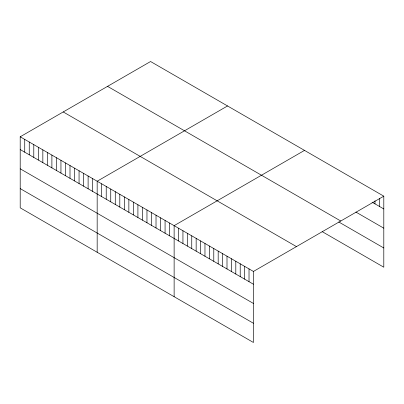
<?xml version="1.0" encoding="UTF-8"?>
<svg xmlns="http://www.w3.org/2000/svg" width="404" height="404" viewBox="0 0 404 404"><rect width="100%" height="100%" fill="white"/><g stroke="black" fill="none" stroke-linecap="round" stroke-linejoin="round"><path stroke-width="0.61" d="M20.2 136.789L253.429 271.443L253.429 342.481L20.2 207.828L20.2 136.789L150.571 61.519L383.8 196.172L383.8 267.211L322.124 231.603M227.538 105.954L97.167 181.224L97.167 252.263M304.505 150.389L174.129 225.659L174.129 296.698M253.429 271.443L383.8 196.172M372.054 202.167L383.8 208.949M355.899 212.065L383.8 228.174M107.55 86.36L340.779 221.008M338.769 221.983L383.8 247.985M63.221 111.948L296.45 246.602M20.2 149.566L253.429 284.219M20.2 168.791L253.429 303.444M20.2 188.602L253.429 323.256M379.396 198.495L379.396 206.404M374.988 200.818L374.988 203.863M249.021 268.897L249.021 281.674M244.617 266.352L244.617 279.129M240.213 263.812L240.213 276.589M235.805 261.267L235.805 274.043M231.401 258.722L231.401 271.498M226.998 256.181L226.998 268.958M222.589 253.636L222.589 266.413M218.185 251.096L218.185 263.873M213.782 248.551L213.782 261.327M209.373 246.006L209.373 258.782M204.969 243.466L204.969 256.242M200.561 240.92L200.561 253.697M196.157 238.375L196.157 251.152M191.754 235.835L191.754 248.612M187.345 233.29L187.345 246.066M182.941 230.745L182.941 243.521M178.538 228.204L178.538 240.981M169.604 223.043L169.604 235.82M165.074 220.433L165.074 233.209M160.55 217.817L160.55 230.593M156.02 215.206L156.02 227.982M151.495 212.59L151.495 225.366M146.965 209.974L146.965 222.75M142.44 207.363L142.44 220.14M137.91 204.747L137.91 217.524M133.386 202.136L133.386 214.913M128.856 199.52L128.856 212.297M124.331 196.905L124.331 209.681M119.801 194.294L119.801 207.07M115.276 191.678L115.276 204.454M110.747 189.067L110.747 201.843M106.222 186.451L106.222 199.228M101.692 183.84L101.692 196.612M92.637 178.608L92.637 191.385M88.112 175.998L88.112 188.774M83.583 173.382L83.583 186.158M79.058 170.771L79.058 183.547M74.528 168.155L74.528 180.931M70.003 165.539L70.003 178.316M65.473 162.928L65.473 175.705M60.948 160.312L60.948 173.089M56.419 157.701L56.419 170.478M51.894 155.086L51.894 167.862M47.364 152.47L47.364 165.246M42.839 149.859L42.839 162.635M38.309 147.243L38.309 160.019M33.785 144.632L33.785 157.409M29.255 142.016L29.255 154.793M24.73 139.4L24.73 152.177"/></g></svg>
